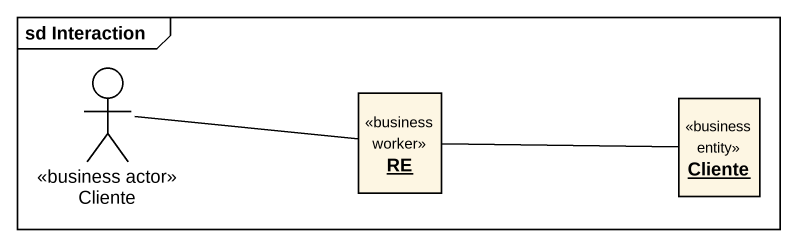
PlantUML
@startuml
mainframe sd Interaction
allowmixing
hide circle
hide empty members
actor Cliente <<business actor>>
object RE <<business worker>>
object "Cliente" as Cliente_2 <<business entity>>
Cliente -right- RE
RE -right- Cliente_2
@enduml
